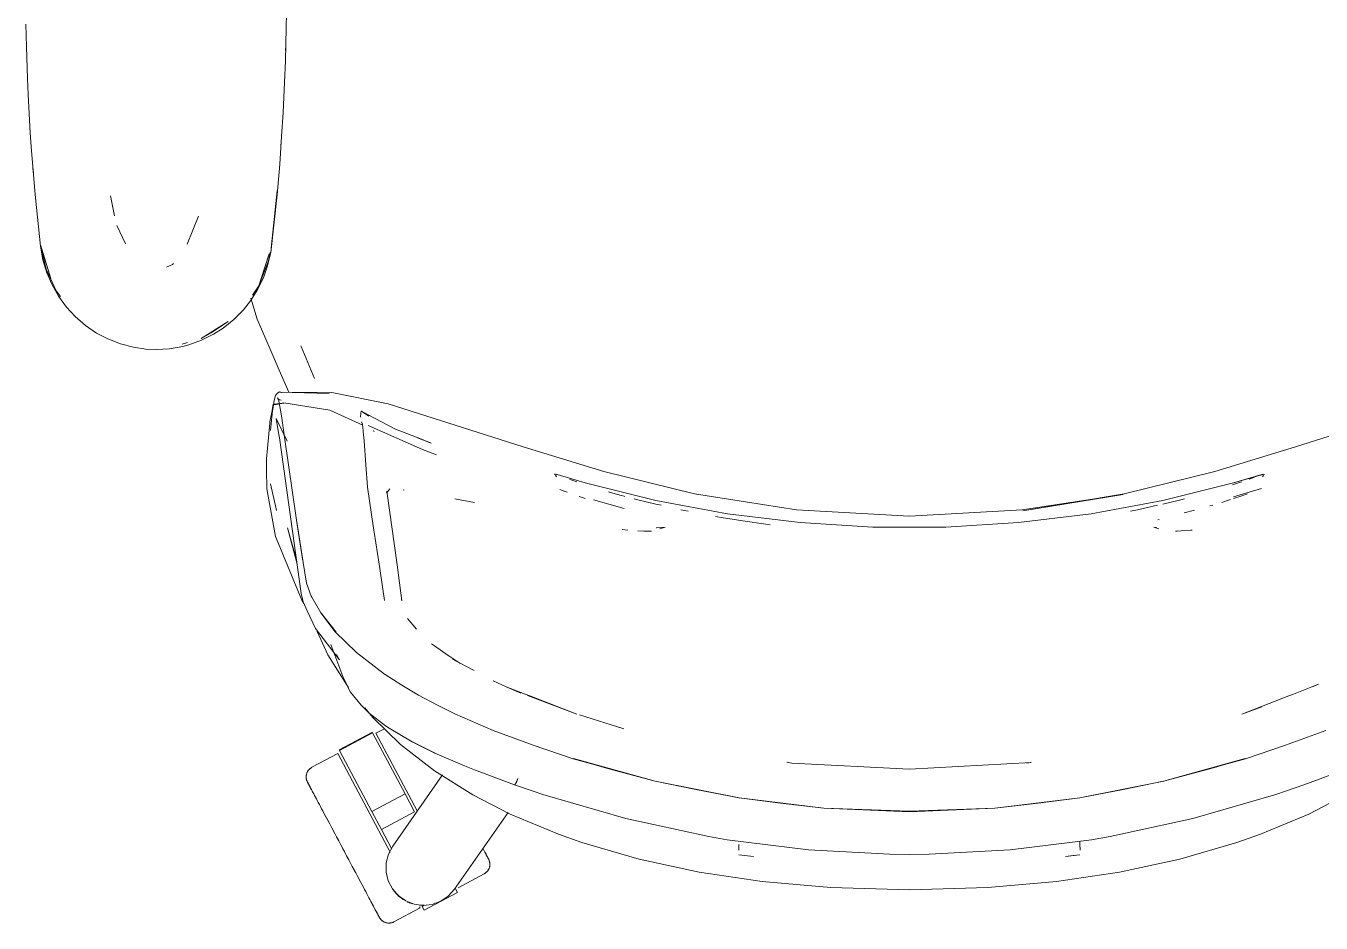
# Model space of a CAD drawing. Header units: millimetres. Extents: x 155927 to 326028, y -36033 to 97293.
# Drawn here: x 229366.1 to 229847.6, y 19338.8 to 19672.1 of the extents above; entities that cross this region are included whole.
import ezdxf

# ---------------------------------------------------------------- set-up
doc = ezdxf.new("R2010")
doc.units = ezdxf.units.MM
doc.header["$MEASUREMENT"] = 0
doc.layers.add('G-IMPT', color=8, linetype='CONTINUOUS', lineweight=9)
doc.layers.add('I-FURN', color=8, linetype='CONTINUOUS', lineweight=9)

msp = doc.modelspace()

# ---------------------------------------------------------------- linework, layer by layer
at = {"layer": 'G-IMPT'}
for p, q in [((229462.9, 19671.4), (229462.97, 19676.87)), ((229366.13, 19672.76), (229366.3, 19664.34)), ((229462.9, 19671.4), (229462.61, 19659.09)), ((229366.69, 19652.58), (229366.3, 19664.34)), ((229462.69, 19662.97), (229462.77, 19664.62)), ((229462.77, 19664.62), (229462.76, 19666.7)), ((229366.44, 19659.4), (229366.42, 19660.9)), ((229366.55, 19657.47), (229366.44, 19659.4)), ((229462.31, 19651.22), (229462.61, 19659.09)), ((229366.69, 19652.58), (229366.94, 19646.56)), ((229462.31, 19651.22), (229461.77, 19639.91)), ((229367.75, 19632.42), (229366.94, 19646.56)), ((229461.21, 19631.04), (229461.77, 19639.91)), ((229368.08, 19627.33), (229367.75, 19632.42)), ((229461.21, 19631.04), (229460.48, 19620.75)), ((229461.08, 19629), (229461.17, 19630.9)), ((229368.08, 19627.33), (229369.33, 19612.28)), ((229461.08, 19629), (229460.94, 19627.58)), ((229459.5, 19609.35), (229460.48, 19620.75)), ((229368.73, 19619.15), (229368.9, 19617.47)), ((229369.33, 19612.28), (229369.67, 19608.15)), ((229369.67, 19608.15), (229371.58, 19590.22)), ((229397.55, 19608.94), (229399.12, 19601.5)), ((229457.15, 19587.92), (229459.6, 19610.87)), ((229457.15, 19587.92), (229459.5, 19609.35)), ((229459.6, 19610.87), (229457.48, 19590.73)), ((229430.25, 19601.44), (229426.1, 19591.01)), ((229403.15, 19591.1), (229399.88, 19597.89)), ((229371.58, 19590.73), (229375.41, 19578.27)), ((229371.58, 19590.73), (229372.49, 19587.42)), ((229371.58, 19590.22), (229372.47, 19585.18)), ((229373.62, 19581.76), (229371.71, 19590.17)), ((229375.41, 19578.27), (229372.49, 19587.42)), ((229452.75, 19575.56), (229456.56, 19587.42)), ((229453.65, 19578.27), (229456.56, 19587.42)), ((229457.15, 19587.92), (229455.99, 19582.95)), ((229456.93, 19587.84), (229456.35, 19584.79)), ((229457.15, 19587.92), (229457.48, 19590.73)), ((229373.94, 19580.31), (229372.47, 19585.18)), ((229418.35, 19582.47), (229420.58, 19583.49)), ((229420.58, 19583.49), (229421.03, 19583.78)), ((229456.35, 19584.79), (229452.75, 19575.56)), ((229454.54, 19578.82), (229455.99, 19582.95)), ((229373.62, 19581.76), (229377.36, 19573.7)), ((229375.75, 19576.08), (229373.94, 19580.31)), ((229452.35, 19574.24), (229454.54, 19578.82)), ((229452.75, 19575.56), (229453.65, 19578.27)), ((229375.75, 19576.08), (229378.26, 19571.63)), ((229378.95, 19571.59), (229377.36, 19573.7)), ((229452.35, 19574.24), (229449.62, 19569.92)), ((229452.75, 19575.56), (229450.32, 19571.99)), ((229381.26, 19567.55), (229378.26, 19571.63)), ((229447, 19566.61), (229449.62, 19569.92)), ((229452.06, 19563.08), (229449.81, 19570.9)), ((229381.26, 19567.55), (229384.42, 19564.11)), ((229388.26, 19560.79), (229384.42, 19564.11)), ((229443.45, 19563), (229439.48, 19559.81)), ((229443.45, 19563), (229447, 19566.61)), ((229452.06, 19563.08), (229456.92, 19551.96)), ((229392.43, 19557.96), (229388.26, 19560.79)), ((229431.32, 19555.95), (229441.27, 19562.28)), ((229431.32, 19555.95), (229435, 19558.11)), ((229435, 19558.11), (229441.27, 19562.28)), ((229435.93, 19557.55), (229439.48, 19559.81)), ((229392.43, 19557.96), (229396.59, 19555.77)), ((229396.59, 19555.77), (229401.3, 19553.94)), ((229406.17, 19552.68), (229401.3, 19553.94)), ((229426.21, 19554.4), (229424.18, 19553.78)), ((229424.52, 19553.03), (229426.65, 19553.6)), ((229431.42, 19555.31), (229426.65, 19553.6)), ((229431.42, 19555.31), (229435.93, 19557.55)), ((229468.35, 19553.18), (229468.45, 19552.92)), ((229406.17, 19552.68), (229410.68, 19552.03)), ((229414.53, 19551.86), (229410.68, 19552.03)), ((229414.53, 19551.86), (229419.57, 19552.15)), ((229419.57, 19552.15), (229424.52, 19553.03)), ((229456.92, 19551.96), (229460.34, 19544.12)), ((229473.37, 19541.06), (229468.45, 19552.92)), ((229460.34, 19544.12), (229463.91, 19535.95)), ((229458.42, 19532.92), (229458.97, 19534.78)), ((229459.29, 19535.32), (229458.97, 19534.78)), ((229459.29, 19535.32), (229459.78, 19535.7)), ((229460.01, 19533.43), (229459.62, 19533.93)), ((229460.18, 19532.84), (229459.62, 19533.93)), ((229460.36, 19536.09), (229459.78, 19535.7)), ((229460.36, 19536.09), (229461.22, 19535.9)), ((229478.92, 19535.48), (229460.48, 19536.06)), ((229460.48, 19536.06), (229460.94, 19535.96)), ((229478.92, 19535.48), (229460.94, 19535.96)), ((229479.81, 19535.92), (229460.94, 19535.96)), ((229460.94, 19535.96), (229461.11, 19535.92)), ((229461.22, 19535.9), (229461.11, 19535.92)), ((229500.76, 19531.72), (229479.81, 19535.92)), ((229457.62, 19529.23), (229456.81, 19524.98)), ((229457.62, 19529.23), (229458.07, 19531.55)), ((229457.88, 19529.64), (229457.81, 19529.03)), ((229457.88, 19529.64), (229458.42, 19532.92)), ((229462.02, 19531.94), (229458.07, 19531.55)), ((229458.48, 19531.32), (229462.06, 19532)), ((229458.48, 19531.32), (229462.02, 19531.94)), ((229460.18, 19532.84), (229460.01, 19533.46)), ((229460.01, 19533.46), (229461.11, 19527.19)), ((229460.55, 19533.11), (229460.01, 19533.43)), ((229460.55, 19533.11), (229461.05, 19533.03)), ((229479.11, 19529.29), (229462.06, 19532)), ((229479.11, 19529.29), (229491.4, 19523.7)), ((229551, 19515.73), (229500.76, 19531.72)), ((229838.12, 19515.73), (229888.37, 19531.72)), ((229455.97, 19515.19), (229456.77, 19524.51)), ((229456.77, 19524.51), (229456.81, 19524.98)), ((229457.29, 19524.34), (229457.08, 19521.75)), ((229457.29, 19524.34), (229457.81, 19529.03)), ((229463.21, 19517.79), (229459.21, 19526.22)), ((229459.21, 19526.22), (229459.35, 19525.35)), ((229459.35, 19525.35), (229460.18, 19520.33)), ((229462.23, 19519.34), (229461.11, 19527.19)), ((229490.47, 19526.68), (229490.64, 19528.21)), ((229490.64, 19528.21), (229490.78, 19528.9)), ((229490.78, 19528.9), (229490.91, 19528.93)), ((229490.91, 19528.93), (229491.08, 19528.96)), ((229490.91, 19528.93), (229493.62, 19527.09)), ((229490.91, 19528.93), (229493.37, 19527.58)), ((229490.95, 19524.95), (229491.22, 19524.17)), ((229503.48, 19522.3), (229493.37, 19527.58)), ((229460.18, 19520.33), (229460.4, 19519.03)), ((229491.25, 19524.11), (229491.22, 19524.17)), ((229491.53, 19521.65), (229491.25, 19524.11)), ((229491.53, 19521.65), (229491.57, 19521.28)), ((229491.83, 19517.87), (229491.57, 19521.28)), ((229513.58, 19514.75), (229493.43, 19523.67)), ((229495.6, 19521.29), (229495.33, 19521.73)), ((229503.48, 19522.3), (229511.95, 19519.04)), ((229455.97, 19515.19), (229455.63, 19511.23)), ((229461.84, 19508.37), (229460.4, 19519.03)), ((229466.78, 19488.46), (229462.23, 19519.34)), ((229491.83, 19517.87), (229492.46, 19509.03)), ((229516.85, 19517.02), (229511.74, 19519.05)), ((229511.74, 19519.05), (229516.27, 19517.25)), ((229511.95, 19519.04), (229516.85, 19517.02)), ((229518.83, 19512.75), (229513.58, 19514.75)), ((229551, 19515.73), (229580.98, 19506.55)), ((229808.15, 19506.55), (229838.12, 19515.73)), ((229455.63, 19511.23), (229455.63, 19507.06)), ((229455.65, 19500.09), (229455.63, 19507.06)), ((229461.84, 19508.37), (229468.51, 19461.15)), ((229493.08, 19500.78), (229492.46, 19509.03)), ((229562.57, 19505.5), (229562.81, 19505.59)), ((229562.81, 19505.59), (229563.03, 19505.53)), ((229563.34, 19504.5), (229562.96, 19505.11)), ((229563.03, 19505.53), (229563.33, 19505.46)), ((229563.33, 19505.46), (229563.6, 19505.39)), ((229574.03, 19502.32), (229563.6, 19505.39)), ((229614.66, 19498.24), (229580.98, 19506.55)), ((229808.15, 19506.55), (229774.47, 19498.24)), ((229815.1, 19502.32), (229826.32, 19505.59)), ((229815.1, 19502.32), (229825.92, 19505.44)), ((229815.1, 19502.32), (229825.63, 19505.38)), ((229825.63, 19505.38), (229825.92, 19505.44)), ((229825.78, 19504.5), (229826.17, 19505.11)), ((229826.32, 19505.59), (229826.56, 19505.46)), ((229457.06, 19501.96), (229459.11, 19492.65)), ((229493.09, 19500.7), (229493.08, 19500.78)), ((229493.09, 19500.7), (229495.3, 19485.49)), ((229563.34, 19504.5), (229563.2, 19504.71)), ((229568.83, 19503.48), (229568.17, 19503.72)), ((229568.83, 19503.48), (229570.93, 19502.74)), ((229600.34, 19495.77), (229574.03, 19502.32)), ((229788.78, 19495.77), (229815.1, 19502.32)), ((229815.1, 19501.69), (229814.64, 19501.54)), ((229815.1, 19501.69), (229817.32, 19502.43)), ((229818.13, 19502.71), (229817.32, 19502.43)), ((229820.88, 19503.7), (229821.85, 19504.05)), ((229821.85, 19504.05), (229822.92, 19504.45)), ((229825.78, 19504.5), (229825.93, 19504.71)), ((229455.65, 19500.09), (229458.89, 19482.4)), ((229501.47, 19500.04), (229500.23, 19498.48)), ((229500.26, 19498.69), (229500.31, 19498.93)), ((229500.35, 19499.19), (229500.31, 19498.93)), ((229504.09, 19471.86), (229500.35, 19499.19)), ((229506.42, 19499.69), (229506.77, 19499.65)), ((229532.89, 19495.01), (229525.64, 19496.42)), ((229566.27, 19499.19), (229564.62, 19499.81)), ((229566.27, 19499.19), (229567.29, 19498.82)), ((229574.04, 19496.48), (229571.82, 19497.21)), ((229577.13, 19496.04), (229588.57, 19492.83)), ((229583.45, 19498.74), (229582.77, 19498.95)), ((229587.45, 19497.62), (229583.45, 19498.74)), ((229587.45, 19497.62), (229588.59, 19497.31)), ((229588.59, 19497.31), (229588.77, 19497.26)), ((229593.61, 19496.01), (229592.31, 19496.34)), ((229593.61, 19496.01), (229600.36, 19494.45)), ((229600.34, 19495.77), (229627.01, 19490.84)), ((229614.66, 19498.24), (229652.58, 19492.24)), ((229736.55, 19492.24), (229774.09, 19497.97)), ((229774.47, 19498.24), (229736.72, 19491.98)), ((229736.72, 19491.98), (229774.09, 19497.97)), ((229788.78, 19495.77), (229762.11, 19490.84)), ((229788.77, 19494.45), (229795.52, 19496.01)), ((229795.52, 19496.01), (229796.8, 19496.35)), ((229813.18, 19495.84), (229810.68, 19495.05)), ((229813.96, 19496.09), (229813.18, 19495.84)), ((229815.09, 19497.13), (229825.52, 19500.16)), ((229817.4, 19497.24), (229815.09, 19496.47)), ((229817.4, 19497.24), (229818.12, 19497.49)), ((229820.28, 19498.25), (229818.12, 19497.49)), ((229459.11, 19492.65), (229459.26, 19492.07)), ((229602.34, 19494), (229600.36, 19494.45)), ((229612.38, 19491.8), (229609.57, 19492.34)), ((229627.01, 19490.84), (229653.93, 19487.54)), ((229652.58, 19492.24), (229694.56, 19489.88)), ((229736.55, 19492.24), (229694.56, 19489.88)), ((229762.11, 19490.84), (229735.19, 19487.54)), ((229776.74, 19491.82), (229779.37, 19492.29)), ((229779.37, 19492.29), (229786.79, 19494)), ((229800.6, 19492.15), (229796.74, 19491.16)), ((229800.6, 19492.15), (229799.07, 19491.76)), ((229807.39, 19494.06), (229806.27, 19493.73)), ((229466.78, 19488.46), (229469.11, 19473.27)), ((229466.88, 19487.86), (229469.17, 19472.69)), ((229466.88, 19487.86), (229469.11, 19473.27)), ((229603.75, 19485.89), (229601.8, 19485.2)), ((229602.7, 19485.67), (229603.75, 19485.89)), ((229622.49, 19489.87), (229625.39, 19489.32)), ((229627.02, 19489.07), (229625.39, 19489.32)), ((229632.64, 19488.22), (229627.02, 19489.07)), ((229632.64, 19488.22), (229641.17, 19486.93)), ((229641.17, 19486.93), (229642.82, 19486.74)), ((229681, 19485.89), (229653.93, 19487.54)), ((229681, 19485.89), (229708.12, 19485.89)), ((229708.12, 19485.89), (229735.19, 19487.54)), ((229785.38, 19485.89), (229787.33, 19485.2)), ((229785.38, 19485.89), (229786.42, 19485.67)), ((229786.98, 19488.56), (229787.39, 19488.69)), ((229458.89, 19482.4), (229460.49, 19478.54)), ((229463.39, 19485.58), (229466.74, 19473.69)), ((229463.39, 19485.58), (229466.89, 19472.63)), ((229495.3, 19485.49), (229495.54, 19483.94)), ((229495.54, 19483.94), (229497.41, 19472.16)), ((229589.84, 19484.75), (229587.75, 19484.96)), ((229598.69, 19484.35), (229593.64, 19484.44)), ((229593.64, 19484.44), (229595.91, 19484.35)), ((229598.69, 19484.35), (229595.91, 19484.35)), ((229602.52, 19485.67), (229600.4, 19485.64)), ((229600.54, 19485.63), (229600.4, 19485.64)), ((229793.47, 19484.35), (229794.17, 19484.36)), ((229795.54, 19484.46), (229794.17, 19484.36)), ((229795.54, 19484.46), (229799.25, 19484.73)), ((229799.25, 19484.73), (229799.73, 19484.76)), ((229461.88, 19475.17), (229460.49, 19478.54)), ((229468.67, 19458.72), (229461.88, 19475.17)), ((229470.48, 19465.02), (229469.17, 19472.69)), ((229497.67, 19470.5), (229497.41, 19472.16)), ((229504.09, 19471.86), (229505.87, 19458.5)), ((229498.74, 19463.67), (229497.67, 19470.5)), ((229472.23, 19460.23), (229470.48, 19465.02)), ((229498.74, 19463.67), (229499.48, 19458.59)), ((229468.51, 19461.15), (229469.16, 19458.16)), ((229469.44, 19457.55), (229468.67, 19458.72)), ((229470.73, 19454.8), (229469.16, 19458.16)), ((229472.23, 19460.23), (229472.44, 19459.81)), ((229475.73, 19453.98), (229472.44, 19459.81)), ((229505.87, 19458.5), (229505.73, 19458.97)), ((229473.79, 19448.22), (229470.73, 19454.8)), ((229481.15, 19447.01), (229475.73, 19453.98)), ((229476.06, 19453.75), (229481.45, 19446.8)), ((229476.06, 19453.75), (229478.65, 19450.37)), ((229482.71, 19436.57), (229473.79, 19448.22)), ((229481.45, 19446.8), (229478.65, 19450.37)), ((229511.37, 19448), (229508.03, 19451.91)), ((229478.41, 19438.46), (229474.44, 19447.09)), ((229481.15, 19447.01), (229489.05, 19439.28)), ((229518, 19441.73), (229516.9, 19442.48)), ((229485.54, 19427.01), (229478.41, 19438.46)), ((229479.47, 19442.23), (229483.98, 19430.32)), ((229482.71, 19436.57), (229481.59, 19438.52)), ((229489.05, 19439.28), (229499.49, 19431.25)), ((229523.13, 19438.23), (229518, 19441.73)), ((229523.71, 19437.84), (229523.13, 19438.23)), ((229527.47, 19435.28), (229523.71, 19437.84)), ((229527.47, 19435.28), (229524.7, 19436.79)), ((229532.78, 19432.61), (229524.7, 19436.79)), ((229485.06, 19428.09), (229483.98, 19430.32)), ((229486.23, 19425.66), (229485.06, 19428.09)), ((229499.49, 19431.25), (229499.74, 19431.09)), ((229505.84, 19427.2), (229499.74, 19431.09)), ((229539.84, 19428.73), (229544.69, 19426.53)), ((229485.54, 19427.01), (229486.04, 19426.25)), ((229486.23, 19425.66), (229486.84, 19424.52)), ((229486.84, 19424.52), (229490.71, 19419.66)), ((229505.84, 19427.2), (229512.07, 19423.44)), ((229518.86, 19419.87), (229512.07, 19423.44)), ((229544.69, 19426.53), (229550.14, 19424.22)), ((229544.69, 19426.53), (229551.77, 19423.81)), ((229553.5, 19423.14), (229551.77, 19423.81)), ((229570.95, 19416.43), (229552.54, 19423.25)), ((229835.63, 19423.14), (229837.36, 19423.81)), ((229837.36, 19423.81), (229846.68, 19427.53)), ((229846.68, 19427.53), (229844.44, 19426.53)), ((229493.73, 19416.76), (229490.71, 19419.66)), ((229492.15, 19418.76), (229495.15, 19415.09)), ((229518.86, 19419.87), (229525.59, 19416.48)), ((229570.95, 19416.43), (229553.5, 19423.14)), ((229818.18, 19416.43), (229835.63, 19423.14)), ((229818.18, 19416.43), (229825.61, 19419.15)), ((229493.73, 19416.76), (229499.86, 19412.05)), ((229495.15, 19415.09), (229505.44, 19405.13)), ((229539.81, 19410.3), (229525.59, 19416.48)), ((229588.42, 19410.9), (229571.93, 19416.15)), ((229499.86, 19412.05), (229501.15, 19411.18)), ((229509.15, 19406.45), (229501.15, 19411.18)), ((229539.81, 19410.3), (229554.69, 19404.84)), ((229588.42, 19410.9), (229584.98, 19411.98)), ((229834.44, 19404.84), (229849.32, 19410.3)), ((229518.05, 19395.33), (229505.44, 19405.13)), ((229517.76, 19402.14), (229509.15, 19406.45)), ((229518.2, 19401.92), (229509.15, 19406.45)), ((229509.15, 19406.45), (229509.75, 19406.14)), ((229518.2, 19401.92), (229509.75, 19406.14)), ((229569.61, 19399.83), (229554.69, 19404.84)), ((229834.44, 19404.84), (229819.52, 19399.83)), ((229517.76, 19402.14), (229518.2, 19401.92)), ((229518.2, 19401.92), (229529.16, 19397.15)), ((229600.11, 19391.45), (229569.61, 19399.83)), ((229582.86, 19396.1), (229569.7, 19399.88)), ((229600.11, 19391.45), (229569.7, 19399.88)), ((229789.02, 19391.45), (229819.43, 19399.88)), ((229789.02, 19391.45), (229819.52, 19399.83)), ((229806.27, 19396.1), (229819.43, 19399.88)), ((229518.05, 19395.33), (229532.34, 19386.35)), ((229529.16, 19397.15), (229532.84, 19395.67)), ((229532.84, 19395.67), (229547.8, 19390.1)), ((229582.86, 19396.1), (229600.11, 19391.45)), ((229650.84, 19398.22), (229649.06, 19398.48)), ((229649.29, 19398.49), (229649.53, 19398.45)), ((229650.84, 19398.22), (229649.53, 19398.45)), ((229694.56, 19395.89), (229650.84, 19398.22)), ((229694.56, 19395.95), (229650.84, 19398.22)), ((229694.56, 19395.95), (229739.9, 19398.45)), ((229739.9, 19398.45), (229738.29, 19398.22)), ((229738.29, 19398.22), (229739.6, 19398.45)), ((229739.84, 19398.49), (229739.6, 19398.45)), ((229806.27, 19396.1), (229789.02, 19391.45)), ((229841.21, 19390.07), (229856.29, 19395.67)), ((229547.94, 19390.13), (229547.8, 19390.14)), ((229547.8, 19390.14), (229554.73, 19387.73)), ((229547.8, 19390.1), (229547.94, 19390.13)), ((229547.94, 19390.13), (229548.2, 19390.54)), ((229547.94, 19390.13), (229547.98, 19390.15)), ((229548.2, 19390.54), (229547.98, 19390.15)), ((229548.59, 19391.37), (229548.2, 19390.54)), ((229548.31, 19390.72), (229548.2, 19390.54)), ((229548.59, 19391.37), (229548.31, 19390.72)), ((229548.59, 19391.37), (229549.01, 19392.42)), ((229548.59, 19391.37), (229548.79, 19391.83)), ((229549.01, 19392.42), (229548.79, 19391.83)), ((229600.11, 19391.45), (229631.23, 19385.28)), ((229600.11, 19391.45), (229615.13, 19388.37)), ((229600.11, 19391.45), (229631.15, 19385.28)), ((229757.89, 19385.28), (229789.14, 19391.49)), ((229789.14, 19391.49), (229757.97, 19385.28)), ((229789.02, 19391.45), (229774, 19388.37)), ((229841.21, 19390.07), (229834.39, 19387.73)), ((229532.34, 19386.35), (229546.12, 19379.26)), ((229558.34, 19386.54), (229554.73, 19387.73)), ((229589.17, 19377.59), (229558.34, 19386.54)), ((229631.23, 19385.28), (229615.13, 19388.37)), ((229662.75, 19381.45), (229631.15, 19385.28)), ((229662.79, 19381.49), (229631.23, 19385.28)), ((229631.23, 19385.28), (229646.71, 19383.33)), ((229726.34, 19381.49), (229757.89, 19385.28)), ((229726.38, 19381.45), (229757.97, 19385.28)), ((229742.42, 19383.33), (229757.89, 19385.28)), ((229757.89, 19385.28), (229774, 19388.37)), ((229830.79, 19386.54), (229799.96, 19377.59)), ((229830.79, 19386.54), (229834.39, 19387.73)), ((229843.01, 19379.26), (229856.79, 19386.35)), ((229662.79, 19381.49), (229646.71, 19383.33)), ((229662.75, 19381.45), (229694.56, 19380.12)), ((229677.68, 19380.82), (229662.79, 19381.49)), ((229662.79, 19381.49), (229694.56, 19380.35)), ((229677.68, 19380.82), (229694.56, 19380.35)), ((229726.34, 19381.49), (229694.56, 19380.35)), ((229694.56, 19380.12), (229726.38, 19381.45)), ((229711.45, 19380.82), (229694.56, 19380.35)), ((229726.34, 19381.49), (229711.45, 19380.82)), ((229742.42, 19383.33), (229726.34, 19381.49)), ((229564.09, 19371.74), (229546.12, 19379.26)), ((229589.17, 19377.59), (229619.96, 19370.93)), ((229769.17, 19370.93), (229799.96, 19377.59)), ((229825.04, 19371.74), (229843.01, 19379.26)), ((229572.83, 19368.67), (229564.09, 19371.74)), ((229626.88, 19369.74), (229619.96, 19370.93)), ((229762.25, 19369.74), (229769.17, 19370.93)), ((229825.04, 19371.74), (229816.3, 19368.67)), ((229572.83, 19368.67), (229594.07, 19362.5)), ((229657.05, 19365.93), (229626.88, 19369.74)), ((229631.19, 19367.95), (229631.12, 19365.85)), ((229631.12, 19365.85), (229631.12, 19365.96)), ((229687.25, 19364.31), (229657.05, 19365.93)), ((229701.88, 19364.31), (229732.08, 19365.93)), ((229732.08, 19365.93), (229762.25, 19369.74)), ((229757.89, 19369.19), (229757.93, 19367.95)), ((229758.01, 19365.85), (229757.93, 19367.95)), ((229758.01, 19365.85), (229758.01, 19365.96)), ((229816.3, 19368.67), (229795.06, 19362.5)), ((229594.07, 19362.5), (229616.43, 19357.68)), ((229631.15, 19364.09), (229636.56, 19363.44)), ((229687.25, 19364.31), (229694.56, 19364.22)), ((229701.88, 19364.31), (229694.56, 19364.22)), ((229757.98, 19364.09), (229752.56, 19363.44)), ((229756.33, 19364.01), (229752.56, 19363.44)), ((229795.06, 19362.5), (229772.7, 19357.68)), ((229616.43, 19357.68), (229639.85, 19354.19)), ((229749.28, 19354.19), (229772.7, 19357.68)), ((229639.85, 19354.19), (229665.42, 19351.93)), ((229665.42, 19351.93), (229694.56, 19351.08)), ((229694.56, 19351.08), (229723.7, 19351.93)), ((229723.7, 19351.93), (229749.28, 19354.19))]:
    msp.add_line(p, q, dxfattribs=at)
at = {"layer": 'I-FURN'}
for p, q in [((229494.95, 19409.63), (229482.59, 19403.06)), ((229482.68, 19402.89), (229495.04, 19409.46)), ((229495.04, 19409.46), (229507.11, 19386.75)), ((229499.43, 19410.96), (229496.27, 19409.28)), ((229496.27, 19409.28), (229511.61, 19380.42)), ((229482.14, 19401.77), (229472.46, 19396.62)), ((229482.14, 19401.77), (229501.61, 19365.16)), ((229494.75, 19380.18), (229482.68, 19402.89)), ((229470.47, 19394.14), (229470.51, 19394.29)), ((229470.51, 19394.29), (229470.56, 19394.45)), ((229470.56, 19394.45), (229470.62, 19394.6)), ((229470.62, 19394.6), (229470.69, 19394.74)), ((229470.69, 19394.74), (229470.76, 19394.89)), ((229470.76, 19394.89), (229470.83, 19395.03)), ((229470.83, 19395.03), (229470.92, 19395.17)), ((229470.92, 19395.17), (229471, 19395.31)), ((229471, 19395.31), (229471.1, 19395.44)), ((229471.1, 19395.44), (229471.19, 19395.57)), ((229471.19, 19395.57), (229471.3, 19395.69)), ((229471.3, 19395.69), (229471.4, 19395.81)), ((229471.4, 19395.81), (229471.52, 19395.93)), ((229471.52, 19395.93), (229471.63, 19396.04)), ((229471.63, 19396.04), (229471.75, 19396.14)), ((229471.75, 19396.14), (229471.88, 19396.24)), ((229471.88, 19396.24), (229472.01, 19396.34)), ((229472.01, 19396.34), (229472.14, 19396.43)), ((229472.14, 19396.43), (229472.28, 19396.52)), ((229472.28, 19396.52), (229472.42, 19396.6)), ((229472.42, 19396.6), (229472.46, 19396.62)), ((229470.32, 19393.18), (229470.33, 19393.35)), ((229470.32, 19393.02), (229470.32, 19393.18)), ((229470.32, 19392.86), (229470.32, 19393.02)), ((229470.33, 19392.7), (229470.32, 19392.86)), ((229470.33, 19393.35), (229470.34, 19393.51)), ((229470.35, 19392.54), (229470.33, 19392.7)), ((229470.34, 19393.51), (229470.36, 19393.67)), ((229470.38, 19392.38), (229470.35, 19392.54)), ((229470.36, 19393.67), (229470.39, 19393.82)), ((229470.41, 19392.22), (229470.38, 19392.38)), ((229470.39, 19393.82), (229470.43, 19393.98)), ((229470.44, 19392.07), (229470.41, 19392.22)), ((229470.43, 19393.98), (229470.47, 19394.14)), ((229470.49, 19391.91), (229470.44, 19392.07)), ((229470.53, 19391.76), (229470.49, 19391.91)), ((229470.59, 19391.61), (229470.53, 19391.76)), ((229470.65, 19391.46), (229470.59, 19391.61)), ((229470.72, 19391.31), (229470.65, 19391.46)), ((229470.79, 19391.17), (229470.72, 19391.31)), ((229470.79, 19391.16), (229470.79, 19391.17)), ((229470.79, 19391.17), (229470.8, 19391.15)), ((229470.82, 19391.12), (229470.79, 19391.16)), ((229470.8, 19391.15), (229470.83, 19391.09)), ((229470.86, 19391.04), (229470.82, 19391.12)), ((229470.83, 19391.09), (229470.89, 19390.99)), ((229470.92, 19390.91), (229470.86, 19391.04)), ((229470.89, 19390.99), (229470.96, 19390.85)), ((229471.01, 19390.75), (229470.92, 19390.91)), ((229470.96, 19390.85), (229471.06, 19390.67)), ((229471.12, 19390.55), (229471.01, 19390.75)), ((229471.06, 19390.67), (229471.17, 19390.45)), ((229471.24, 19390.31), (229471.12, 19390.55)), ((229471.17, 19390.45), (229471.31, 19390.19)), ((229471.39, 19390.03), (229471.24, 19390.31)), ((229471.31, 19390.19), (229471.47, 19389.89)), ((229471.56, 19389.71), (229471.39, 19390.03)), ((229471.47, 19389.89), (229471.65, 19389.56)), ((229471.75, 19389.36), (229471.56, 19389.71)), ((229471.65, 19389.56), (229471.85, 19389.18)), ((229502.5, 19367.35), (229521, 19393.78)), ((229471.96, 19388.97), (229471.75, 19389.36)), ((229471.85, 19389.18), (229472.06, 19388.77)), ((229472.19, 19388.54), (229471.96, 19388.97)), ((229472.06, 19388.77), (229472.3, 19388.33)), ((229472.44, 19388.07), (229472.19, 19388.54)), ((229472.3, 19388.33), (229472.56, 19387.84)), ((229472.7, 19387.57), (229472.44, 19388.07)), ((229472.56, 19387.84), (229472.83, 19387.33)), ((229472.99, 19387.03), (229472.7, 19387.57)), ((229472.83, 19387.33), (229473.12, 19386.78)), ((229473.29, 19386.46), (229472.99, 19387.03)), ((229473.12, 19386.78), (229473.44, 19386.19)), ((229473.44, 19386.19), (229473.76, 19385.58)), ((229473.76, 19385.58), (229474.11, 19384.93)), ((229474.11, 19384.93), (229474.47, 19384.25)), ((229494.75, 19380.18), (229507.11, 19386.75)), ((229507.11, 19386.75), (229510.64, 19380.11)), ((229474.47, 19384.25), (229474.84, 19383.54)), ((229474.84, 19383.54), (229475.23, 19382.81)), ((229475.23, 19382.81), (229475.64, 19382.05)), ((229475.64, 19382.05), (229476.06, 19381.26)), ((229476.06, 19381.26), (229476.49, 19380.45)), ((229476.49, 19380.45), (229476.93, 19379.61)), ((229477.18, 19379.15), (229476.73, 19380)), ((229498.28, 19373.54), (229494.75, 19380.18)), ((229498.28, 19373.54), (229510.64, 19380.11)), ((229545.44, 19379.89), (229525.42, 19351.3)), ((229476.93, 19379.61), (229477.39, 19378.75)), ((229477.64, 19378.28), (229477.18, 19379.15)), ((229477.39, 19378.75), (229477.86, 19377.88)), ((229478.11, 19377.4), (229477.64, 19378.28)), ((229477.86, 19377.88), (229478.33, 19376.98)), ((229478.59, 19376.49), (229478.11, 19377.4)), ((229478.33, 19376.98), (229478.82, 19376.07)), ((229479.08, 19375.57), (229478.59, 19376.49)), ((229478.82, 19376.07), (229479.31, 19375.14)), ((229479.58, 19374.63), (229479.08, 19375.57)), ((229479.31, 19375.14), (229479.81, 19374.19)), ((229480.09, 19373.68), (229479.58, 19374.63)), ((229479.81, 19374.19), (229480.32, 19373.24)), ((229480.6, 19372.71), (229480.09, 19373.68)), ((229480.32, 19373.24), (229480.84, 19372.27)), ((229481.12, 19371.74), (229480.6, 19372.71)), ((229480.84, 19372.27), (229481.36, 19371.29)), ((229481.64, 19370.76), (229481.12, 19371.74)), ((229481.36, 19371.29), (229481.88, 19370.3)), ((229482.17, 19369.77), (229481.64, 19370.76)), ((229481.88, 19370.3), (229482.41, 19369.31)), ((229502.04, 19366.48), (229498.28, 19373.54)), ((229482.7, 19368.77), (229482.17, 19369.77)), ((229482.41, 19369.31), (229482.94, 19368.31)), ((229483.23, 19367.77), (229482.7, 19368.77)), ((229482.94, 19368.31), (229483.48, 19367.31)), ((229483.77, 19366.76), (229483.23, 19367.77)), ((229483.48, 19367.31), (229484.01, 19366.3)), ((229484.3, 19365.76), (229483.77, 19366.76)), ((229484.01, 19366.3), (229484.55, 19365.3)), ((229484.83, 19364.75), (229484.3, 19365.76)), ((229500.91, 19364.37), (229502.5, 19367.35)), ((229535.94, 19366.62), (229536.22, 19366.08)), ((229536.37, 19365.81), (229536.1, 19366.33)), ((229536.22, 19366.08), (229536.49, 19365.58)), ((229536.63, 19365.33), (229536.37, 19365.81)), ((229536.49, 19365.58), (229536.74, 19365.12)), ((229484.55, 19365.3), (229485.08, 19364.29)), ((229485.37, 19363.75), (229484.83, 19364.75)), ((229485.08, 19364.29), (229485.61, 19363.29)), ((229485.9, 19362.75), (229485.37, 19363.75)), ((229485.61, 19363.29), (229486.14, 19362.29)), ((229486.43, 19361.76), (229485.9, 19362.75)), ((229486.14, 19362.29), (229486.67, 19361.3)), ((229486.95, 19360.77), (229486.43, 19361.76)), ((229486.67, 19361.3), (229487.19, 19360.32)), ((229487.47, 19359.79), (229486.95, 19360.77)), ((229500.06, 19357.73), (229500.08, 19361.1)), ((229500.08, 19361.1), (229500.91, 19364.37)), ((229536.86, 19364.88), (229536.63, 19365.33)), ((229536.74, 19365.12), (229536.97, 19364.69)), ((229537.08, 19364.47), (229536.86, 19364.88)), ((229536.97, 19364.69), (229537.18, 19364.3)), ((229537.28, 19364.1), (229537.08, 19364.47)), ((229537.18, 19364.3), (229537.36, 19363.94)), ((229537.46, 19363.76), (229537.28, 19364.1)), ((229537.36, 19363.94), (229537.53, 19363.62)), ((229537.62, 19363.47), (229537.46, 19363.76)), ((229537.53, 19363.62), (229537.68, 19363.34)), ((229537.75, 19363.21), (229537.62, 19363.47)), ((229537.68, 19363.34), (229537.81, 19363.1)), ((229537.87, 19362.99), (229537.75, 19363.21)), ((229537.81, 19363.1), (229537.92, 19362.9)), ((229537.97, 19362.81), (229537.87, 19362.99)), ((229537.92, 19362.9), (229538, 19362.74)), ((229538.04, 19362.67), (229537.97, 19362.81)), ((229538, 19362.74), (229538.07, 19362.62)), ((229538.09, 19362.57), (229538.04, 19362.67)), ((229538.07, 19362.62), (229538.11, 19362.54)), ((229538.13, 19362.51), (229538.09, 19362.57)), ((229538.11, 19362.54), (229538.13, 19362.49)), ((229538.14, 19362.49), (229538.13, 19362.51)), ((229538.13, 19362.49), (229538.14, 19362.49)), ((229538.14, 19362.49), (229538.21, 19362.34)), ((229538.21, 19362.34), (229538.28, 19362.2)), ((229538.28, 19362.2), (229538.34, 19362.05)), ((229538.34, 19362.05), (229538.39, 19361.9)), ((229538.39, 19361.9), (229538.44, 19361.74)), ((229538.44, 19361.74), (229538.48, 19361.59)), ((229538.48, 19361.59), (229538.52, 19361.43)), ((229538.52, 19361.43), (229538.55, 19361.27)), ((229538.55, 19361.27), (229538.58, 19361.11)), ((229538.58, 19361.11), (229538.59, 19360.95)), ((229538.59, 19360.95), (229538.6, 19360.79)), ((229538.6, 19360.79), (229538.61, 19360.63)), ((229538.61, 19360.63), (229538.61, 19360.47)), ((229487.19, 19360.32), (229487.71, 19359.34)), ((229487.99, 19358.82), (229487.47, 19359.79)), ((229487.71, 19359.34), (229488.22, 19358.38)), ((229488.5, 19357.86), (229487.99, 19358.82)), ((229488.22, 19358.38), (229488.73, 19357.43)), ((229489, 19356.92), (229488.5, 19357.86)), ((229488.73, 19357.43), (229489.23, 19356.49)), ((229489.49, 19355.99), (229489, 19356.92)), ((229489.23, 19356.49), (229489.72, 19355.57)), ((229489.98, 19355.08), (229489.49, 19355.99)), ((229500.84, 19354.45), (229500.06, 19357.73)), ((229526.79, 19351.89), (229536.47, 19357.04)), ((229536.51, 19357.06), (229536.47, 19357.04)), ((229536.65, 19357.14), (229536.51, 19357.06)), ((229536.79, 19357.22), (229536.65, 19357.14)), ((229536.92, 19357.31), (229536.79, 19357.22)), ((229537.05, 19357.41), (229536.92, 19357.31)), ((229537.17, 19357.51), (229537.05, 19357.41)), ((229537.29, 19357.62), (229537.17, 19357.51)), ((229537.41, 19357.73), (229537.29, 19357.62)), ((229537.52, 19357.84), (229537.41, 19357.73)), ((229537.63, 19357.96), (229537.52, 19357.84)), ((229537.73, 19358.09), (229537.63, 19357.96)), ((229537.83, 19358.22), (229537.73, 19358.09)), ((229537.92, 19358.35), (229537.83, 19358.22)), ((229538.01, 19358.48), (229537.92, 19358.35)), ((229538.09, 19358.62), (229538.01, 19358.48)), ((229538.17, 19358.77), (229538.09, 19358.62)), ((229538.24, 19358.91), (229538.17, 19358.77)), ((229538.3, 19359.06), (229538.24, 19358.91)), ((229538.36, 19359.21), (229538.3, 19359.06)), ((229538.42, 19359.36), (229538.36, 19359.21)), ((229538.46, 19359.52), (229538.42, 19359.36)), ((229538.5, 19359.67), (229538.46, 19359.52)), ((229538.54, 19359.83), (229538.5, 19359.67)), ((229538.56, 19359.99), (229538.54, 19359.83)), ((229538.58, 19360.15), (229538.56, 19359.99)), ((229538.6, 19360.31), (229538.58, 19360.15)), ((229538.61, 19360.47), (229538.6, 19360.31)), ((229489.72, 19355.57), (229490.2, 19354.66)), ((229490.2, 19354.66), (229490.67, 19353.78)), ((229490.67, 19353.78), (229491.13, 19352.91)), ((229491.13, 19352.91), (229491.58, 19352.06)), ((229491.58, 19352.06), (229492.02, 19351.24)), ((229492.02, 19351.24), (229492.45, 19350.43)), ((229502.39, 19351.45), (229500.84, 19354.45)), ((229504.61, 19348.91), (229502.39, 19351.45)), ((229502.59, 19351.17), (229503.75, 19349.75)), ((229525.42, 19351.3), (229523.17, 19348.79)), ((229525.89, 19351.45), (229525.84, 19351.53)), ((229525.84, 19351.53), (229526.58, 19350.14)), ((229492.45, 19350.43), (229492.86, 19349.66)), ((229492.86, 19349.66), (229493.26, 19348.91)), ((229493.26, 19348.91), (229493.64, 19348.19)), ((229493.64, 19348.19), (229494.01, 19347.49)), ((229494.01, 19347.49), (229494.36, 19346.83)), ((229494.36, 19346.83), (229494.7, 19346.2)), ((229494.7, 19346.2), (229495.02, 19345.59)), ((229503.75, 19349.75), (229506.53, 19347.45)), ((229507.37, 19346.98), (229504.61, 19348.91)), ((229510.52, 19345.76), (229507.37, 19346.98)), ((229514.22, 19343.56), (229526.58, 19350.14)), ((229520.38, 19346.89), (229517.22, 19345.71)), ((229523.17, 19348.79), (229520.38, 19346.89)), ((229495.19, 19345.28), (229494.88, 19345.87)), ((229495.02, 19345.59), (229495.32, 19345.02)), ((229495.48, 19344.73), (229495.19, 19345.28)), ((229495.32, 19345.02), (229495.61, 19344.49)), ((229495.75, 19344.21), (229495.48, 19344.73)), ((229495.61, 19344.49), (229495.88, 19343.99)), ((229496.01, 19343.73), (229495.75, 19344.21)), ((229495.88, 19343.99), (229496.12, 19343.52)), ((229496.25, 19343.29), (229496.01, 19343.73)), ((229496.12, 19343.52), (229496.35, 19343.09)), ((229496.47, 19342.88), (229496.25, 19343.29)), ((229496.35, 19343.09), (229496.56, 19342.7)), ((229496.66, 19342.5), (229496.47, 19342.88)), ((229496.56, 19342.7), (229496.75, 19342.34)), ((229496.84, 19342.17), (229496.66, 19342.5)), ((229496.75, 19342.34), (229496.92, 19342.03)), ((229497, 19341.87), (229496.84, 19342.17)), ((229496.92, 19342.03), (229497.07, 19341.75)), ((229497.14, 19341.61), (229497, 19341.87)), ((229497.07, 19341.75), (229497.19, 19341.51)), ((229497.26, 19341.39), (229497.14, 19341.61)), ((229497.19, 19341.51), (229497.3, 19341.31)), ((229497.35, 19341.21), (229497.26, 19341.39)), ((229502.97, 19339.23), (229512.66, 19344.38)), ((229513.87, 19345.33), (229510.52, 19345.76)), ((229512.46, 19344.75), (229512.66, 19344.38)), ((229514.23, 19345.36), (229513.48, 19344.96)), ((229514.22, 19343.56), (229513.48, 19344.96)), ((229513.48, 19344.96), (229513.53, 19344.87)), ((229517.22, 19345.71), (229513.87, 19345.33)), ((229497.3, 19341.31), (229497.39, 19341.14)), ((229497.43, 19341.07), (229497.35, 19341.21)), ((229497.39, 19341.14), (229497.45, 19341.02)), ((229497.48, 19340.97), (229497.43, 19341.07)), ((229497.45, 19341.02), (229497.5, 19340.94)), ((229497.51, 19340.91), (229497.48, 19340.97)), ((229497.5, 19340.94), (229497.52, 19340.9)), ((229497.52, 19340.89), (229497.51, 19340.91)), ((229497.52, 19340.9), (229497.52, 19340.89)), ((229497.54, 19340.85), (229497.52, 19340.89)), ((229497.62, 19340.71), (229497.54, 19340.85)), ((229497.71, 19340.58), (229497.62, 19340.71)), ((229497.8, 19340.44), (229497.71, 19340.58)), ((229497.9, 19340.31), (229497.8, 19340.44)), ((229498, 19340.19), (229497.9, 19340.31)), ((229498.1, 19340.07), (229498, 19340.19)), ((229498.21, 19339.95), (229498.1, 19340.07)), ((229498.33, 19339.84), (229498.21, 19339.95)), ((229498.45, 19339.73), (229498.33, 19339.84)), ((229498.57, 19339.63), (229498.45, 19339.73)), ((229498.7, 19339.53), (229498.57, 19339.63)), ((229498.83, 19339.44), (229498.7, 19339.53)), ((229498.97, 19339.35), (229498.83, 19339.44)), ((229499.11, 19339.27), (229498.97, 19339.35)), ((229499.25, 19339.19), (229499.11, 19339.27)), ((229499.4, 19339.12), (229499.25, 19339.19)), ((229499.54, 19339.06), (229499.4, 19339.12)), ((229499.69, 19339), (229499.54, 19339.06)), ((229499.85, 19338.95), (229499.69, 19339)), ((229500, 19338.9), (229499.85, 19338.95)), ((229500.16, 19338.86), (229500, 19338.9)), ((229500.31, 19338.83), (229500.16, 19338.86)), ((229500.47, 19338.8), (229500.31, 19338.83)), ((229500.63, 19338.78), (229500.47, 19338.8)), ((229500.79, 19338.76), (229500.63, 19338.78)), ((229500.95, 19338.76), (229500.79, 19338.76)), ((229501.12, 19338.75), (229500.95, 19338.76)), ((229501.28, 19338.76), (229501.12, 19338.75)), ((229501.44, 19338.77), (229501.28, 19338.76)), ((229501.6, 19338.79), (229501.44, 19338.77)), ((229501.76, 19338.81), (229501.6, 19338.79)), ((229501.92, 19338.84), (229501.76, 19338.81)), ((229502.07, 19338.88), (229501.92, 19338.84)), ((229502.23, 19338.92), (229502.07, 19338.88)), ((229502.38, 19338.97), (229502.23, 19338.92)), ((229502.53, 19339.02), (229502.38, 19338.97)), ((229502.68, 19339.09), (229502.53, 19339.02)), ((229502.83, 19339.15), (229502.68, 19339.09)), ((229502.97, 19339.23), (229502.83, 19339.15))]:
    msp.add_line(p, q, dxfattribs=at)
for points in [[(229505.33, 19348.3), (229504.91, 19348.63), (229504.48, 19348.97), (229504.09, 19349.4)], [(229514.23, 19345.36), (229514, 19345.35), (229513.47, 19345.35), (229512.8, 19345.39), (229512.42, 19345.43)]]:
    msp.add_open_spline(points, degree=3, dxfattribs=at)
msp.add_open_spline([(229509.82, 19345.96), (229509.35, 19346.1), (229508.72, 19346.32), (229508.09, 19346.62), (229507.93, 19346.7)], degree=3, knots=[-0.6, -0.6, -0.6, -0.6, -0.5, -0.4680239, -0.4680239, -0.4680239, -0.4680239], dxfattribs=at)

doc.saveas('drawing.dxf')
